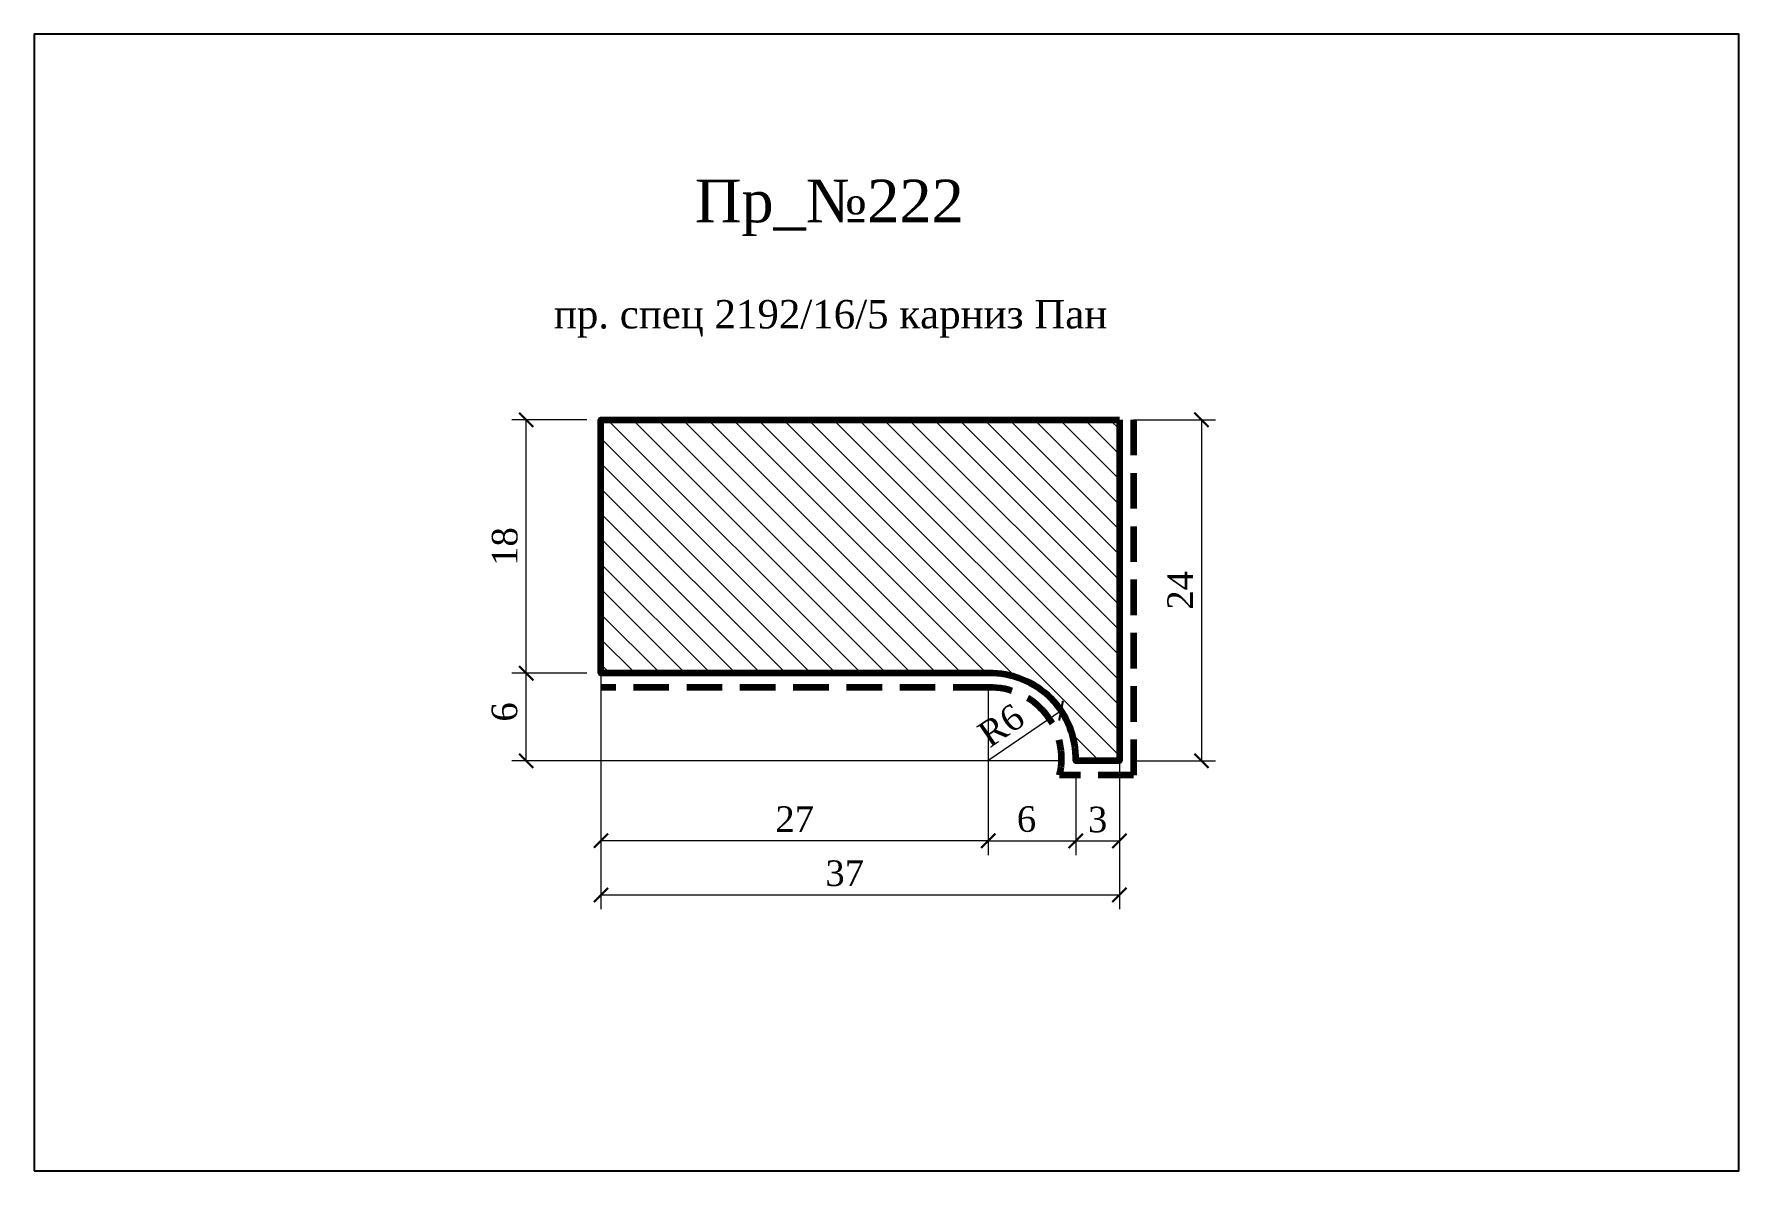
# Model space of a CAD drawing. Header units: millimetres. Extents: x 308542 to 308662, y -98116 to -98036.
import ezdxf

# ---------------------------------------------------------------- set-up
doc = ezdxf.new("R2010")
doc.units = ezdxf.units.MM
doc.header["$MEASUREMENT"] = 0
doc.linetypes.add('HIDDEN', pattern=[0.375, 0.25, -0.125])
doc.layers.add('Outside panel', color=7, linetype='Continuous', lineweight=18, true_color=0x7f5e57)
doc.layers.add('линия 50', color=1, linetype='Continuous', lineweight=140)
doc.layers.add('размеры в модели', color=7, linetype='Continuous')
doc.styles.add('ELECT', font='times.ttf')
doc.styles.get("Standard").update_dxf_attribs({"font": 'times.ttf'})
doc.dimstyles.new('M_1', dxfattribs={"dimtxt": 1.8, "dimasz": 1, "dimexe": 1, "dimexo": 1, "dimgap": 0.6, "dimtad": 1, "dimdec": 0, "dimdsep": 46, "dimtxsty": 'Standard', "dimblk": 'ARCHTICK', "dimcen": -5, "dimclrd": 7, "dimclre": 7, "dimclrt": 7, "dimadec": 0, "dimazin": 0, "dimtfac": 1, "dimtdec": 0, "dimtmove": 0, "dimatfit": 3, "dimfxl": 1, "dimtolj": 1, "dimtzin": 0, "dimlwd": 5, "dimlwe": 5, "dimarcsym": 0})

# ---------------------------------------------------------------- blocks, each defined once
blk = doc.blocks.new('_ArchTick')
at = {"color": 0, "linetype": 'ByBlock', "const_width": 0.15}
blk.add_lwpolyline([(-0.5, -0.5), (0.5, 0.5)], dxfattribs=at)
blk = doc.blocks.new('*D8')
at = {"layer": 'Defpoints', "color": 0, "ltscale": 1000, "transparency": 16777216}
for p in [(308576.48, -98081.08), (308581.74, -98081.08), (308615.17, -98087.24)]:
    blk.add_point(p, dxfattribs=at)
at = {"layer": 'размеры в модели', "color": 7, "lineweight": 5, "ltscale": 1000, "transparency": 16777216}
for p, q in [((308580.74, -98081.08), (308575.48, -98081.08)), ((308576.48, -98087.24), (308576.48, -98081.08)), ((308614.17, -98087.24), (308575.48, -98087.24))]:
    blk.add_line(p, q, dxfattribs=at)
for p, rotation in [((308576.48, -98081.08), 90), ((308576.48, -98087.24), 270)]:
    blk.add_blockref('_ArchTick', p, dxfattribs=dict(at, rotation=rotation))
at = {"layer": 'размеры в модели', "color": 7, "ltscale": 1000, "transparency": 16777216, "insert": (308574.96, -98083.8), "char_height": 1.8, "attachment_point": 5, "rotation": 90}
blk.add_mtext('\\A1;6', dxfattribs=at)
blk = doc.blocks.new('*D7')
at = {"layer": 'Defpoints', "color": 0, "ltscale": 1000, "transparency": 16777216}
for p in [(308614.13, -98083.71), (308609.17, -98087.08)]:
    blk.add_point(p, dxfattribs=at)
at = {"layer": 'размеры в модели', "color": 7, "lineweight": 5, "ltscale": 1000, "transparency": 16777216}
blk.add_line((308609.04, -98087.17), (308614.13, -98083.71), dxfattribs=at)
at = {"layer": 'размеры в модели', "color": 7, "lineweight": 5, "ltscale": 1000, "transparency": 16777216, "rotation": 34.15775050529637}
blk.add_blockref('_ArchTick', (308614.13, -98083.71), dxfattribs=at)
at = {"layer": 'размеры в модели', "color": 7, "ltscale": 1000, "transparency": 16777216, "insert": (308609.91, -98084.75), "char_height": 1.8, "attachment_point": 5, "rotation": 34.1578}
blk.add_mtext('\\A1;R6', dxfattribs=at)
blk = doc.blocks.new('*D6')
at = {"layer": 'Defpoints', "color": 0, "ltscale": 1000, "transparency": 16777216}
for p in [(308609.01, -98081.08), (308615.17, -98087.24), (308615.17, -98092.87)]:
    blk.add_point(p, dxfattribs=at)
at = {"layer": 'размеры в модели', "color": 7, "lineweight": 5, "ltscale": 1000, "transparency": 16777216}
for p, q in [((308609.01, -98082.08), (308609.01, -98093.87)), ((308615.17, -98088.24), (308615.17, -98093.87)), ((308609.01, -98092.87), (308615.17, -98092.87))]:
    blk.add_line(p, q, dxfattribs=at)
at = {"layer": 'размеры в модели', "color": 7, "lineweight": 5, "ltscale": 1000, "transparency": 16777216, "rotation": 180}
blk.add_blockref('_ArchTick', (308609.01, -98092.87), dxfattribs=at)
at = {"layer": 'размеры в модели', "color": 7, "lineweight": 5, "ltscale": 1000, "transparency": 16777216}
blk.add_blockref('_ArchTick', (308615.17, -98092.87), dxfattribs=at)
at = {"layer": 'размеры в модели', "color": 7, "ltscale": 1000, "transparency": 16777216, "insert": (308611.7, -98091.35), "char_height": 1.8, "attachment_point": 5}
blk.add_mtext('\\A1;6', dxfattribs=at)
blk = doc.blocks.new('*D5')
at = {"layer": 'Defpoints', "color": 0, "ltscale": 1000, "transparency": 16777216}
for p in [(308618.24, -98063.24), (308581.74, -98068.23), (308618.24, -98096.68)]:
    blk.add_point(p, dxfattribs=at)
at = {"layer": 'размеры в модели', "color": 7, "lineweight": 5, "ltscale": 1000, "transparency": 16777216}
for p, q in [((308618.24, -98064.24), (308618.24, -98097.68)), ((308581.74, -98069.23), (308581.74, -98097.68)), ((308581.74, -98096.68), (308618.24, -98096.68))]:
    blk.add_line(p, q, dxfattribs=at)
at = {"layer": 'размеры в модели', "color": 7, "lineweight": 5, "ltscale": 1000, "transparency": 16777216, "rotation": 180}
blk.add_blockref('_ArchTick', (308581.74, -98096.68), dxfattribs=at)
at = {"layer": 'размеры в модели', "color": 7, "lineweight": 5, "ltscale": 1000, "transparency": 16777216}
blk.add_blockref('_ArchTick', (308618.24, -98096.68), dxfattribs=at)
at = {"layer": 'размеры в модели', "color": 7, "ltscale": 1000, "transparency": 16777216, "insert": (308598.9, -98095.16), "char_height": 1.8, "attachment_point": 5}
blk.add_mtext('\\A1;37', dxfattribs=at)
blk = doc.blocks.new('*D3')
at = {"layer": 'Defpoints', "color": 0, "ltscale": 1000, "transparency": 16777216}
for p in [(308581.74, -98081.08), (308609.01, -98081.08), (308581.74, -98092.86)]:
    blk.add_point(p, dxfattribs=at)
at = {"layer": 'размеры в модели', "color": 7, "lineweight": 5, "ltscale": 1000, "transparency": 16777216}
for p, q in [((308581.74, -98082.08), (308581.74, -98093.86)), ((308609.01, -98082.08), (308609.01, -98093.86)), ((308609.01, -98092.86), (308581.74, -98092.86))]:
    blk.add_line(p, q, dxfattribs=at)
at = {"layer": 'размеры в модели', "color": 7, "lineweight": 5, "ltscale": 1000, "transparency": 16777216, "rotation": 180}
blk.add_blockref('_ArchTick', (308581.74, -98092.86), dxfattribs=at)
at = {"layer": 'размеры в модели', "color": 7, "lineweight": 5, "ltscale": 1000, "transparency": 16777216}
blk.add_blockref('_ArchTick', (308609.01, -98092.86), dxfattribs=at)
at = {"layer": 'размеры в модели', "color": 7, "ltscale": 1000, "transparency": 16777216, "insert": (308595.38, -98091.34), "char_height": 1.8, "attachment_point": 5}
blk.add_mtext('\\A1;27', dxfattribs=at)
blk = doc.blocks.new('*D1')
at = {"layer": 'Defpoints', "color": 0, "ltscale": 1000, "transparency": 16777216}
for p in [(308618.24, -98063.24), (308618.24, -98087.24), (308624.01, -98087.24)]:
    blk.add_point(p, dxfattribs=at)
at = {"layer": 'размеры в модели', "color": 7, "lineweight": 5, "ltscale": 1000, "transparency": 16777216}
for p, q in [((308619.24, -98063.24), (308625.01, -98063.24)), ((308624.01, -98063.24), (308624.01, -98087.24)), ((308619.24, -98087.24), (308625.01, -98087.24))]:
    blk.add_line(p, q, dxfattribs=at)
for p, rotation in [((308624.01, -98063.24), 90), ((308624.01, -98087.24), 270)]:
    blk.add_blockref('_ArchTick', p, dxfattribs=dict(at, rotation=rotation))
at = {"layer": 'размеры в модели', "color": 7, "ltscale": 1000, "transparency": 16777216, "insert": (308622.51, -98075.24), "char_height": 1.8, "attachment_point": 5, "rotation": 90}
blk.add_mtext('\\A1;24', dxfattribs=at)

msp = doc.modelspace()

# ---------------------------------------------------------------- hatches: boundary and pattern name
at = {"layer": 'Outside panel', "ltscale": 1000}
h = msp.add_hatch(dxfattribs=at)
h.set_pattern_fill('ANSI31', color=256, scale=10, angle=90)
h.set_pattern_definition([(135, (-3327.1421, 1139.555), (-0.8838834765, -0.8838834765), [])])
h.paths.add_polyline_path([(308618.24, -98063.24), (308581.74, -98063.24), (308581.74, -98081.08), (308609.01, -98081.08, -0.429516), (308615.17, -98087.24), (308618.24, -98087.24)])

# ---------------------------------------------------------------- linework, layer by layer
at = {"color": 6, "ltscale": 1000}
msp.add_lwpolyline([(308541.84, -98116.1), (308661.84, -98116.1), (308661.84, -98036.1), (308541.84, -98036.1)], close=True, dxfattribs=at)
at = {"layer": 'линия 50', "color": 1, "linetype": 'HIDDEN', "ltscale": 10, "true_color": 0xff0909}
msp.add_lwpolyline([(308619.24, -98063.24), (308619.24, -98088.24), (308614.03, -98088.24, 0.493128), (308609.03, -98082.08), (308581.74, -98082.08)], format="xyb", dxfattribs=at)
at = {"layer": 'линия 50', "color": 7}
msp.add_lwpolyline([(308618.24, -98063.24), (308618.24, -98087.24), (308615.17, -98087.24, 0.429516), (308609.01, -98081.08), (308581.74, -98081.08), (308581.74, -98063.24)], format="xyb", close=True, dxfattribs=at)

# ---------------------------------------------------------------- texts
at = {"color": 5, "ltscale": 1000, "style": 'ELECT'}
msp.add_text('Пр_№222', height=3, dxfattribs=at).set_placement((308588.36, -98049.34))
at = {"color": 7, "ltscale": 1000, "style": 'ELECT'}
msp.add_text('пр. спец 2192/16/5 карниз Пан', height=2, dxfattribs=at).set_placement((308578.43, -98056.81))

# ---------------------------------------------------------------- dimensions: what is measured, and where the dimension line sits
at = {"layer": 'размеры в модели', "color": 5, "ltscale": 1000}
msp.add_linear_dim(base=(308576.48, -98063.24), p1=(308581.74, -98081.08), p2=(308581.74, -98063.24), angle=90, dimstyle='M_1', dxfattribs=at).render()
dim = msp.add_linear_dim(base=(308624.01, -98087.24), p1=(308618.24, -98063.24), p2=(308618.24, -98087.24), angle=90, dimstyle='M_1', dxfattribs=at)
dim.commit()
dim.dimension.update_dxf_attribs({"geometry": '*D1', "text_midpoint": (308622.51, -98075.24)})
for base, p1, p2, picture, middle in [((308618.244, -98096.6755), (308581.7439, -98068.2304), (308618.244, -98063.2353), '*D5', (308598.8985, -98096.6755)), ((308615.17, -98092.87), (308609.01, -98081.08), (308615.17, -98087.24), '*D6', (308611.7, -98092.87))]:
    dim = msp.add_linear_dim(base=base, p1=p1, p2=p2, dimstyle='M_1', dxfattribs=at)
    dim.commit()
    dim.dimension.update_dxf_attribs({"geometry": picture, "text_midpoint": middle, "dimtype": 128})
dim = msp.add_linear_dim(base=(308576.48, -98081.08), p1=(308615.17, -98087.24), p2=(308581.74, -98081.08), angle=90, dimstyle='M_1', dxfattribs=at)
dim.commit()
dim.dimension.update_dxf_attribs({"geometry": '*D8', "text_midpoint": (308576.48, -98083.8), "dimtype": 128})
dim = msp.add_linear_dim(base=(308581.74, -98092.86), p1=(308609.01, -98081.08), p2=(308581.74, -98081.08), dimstyle='M_1', dxfattribs=at)
dim.commit()
dim.dimension.update_dxf_attribs({"geometry": '*D3', "text_midpoint": (308595.38, -98091.34)})
dim = msp.add_radius_dim(center=(308609.17, -98087.08), mpoint=(308614.13, -98083.71), dimstyle='M_1', dxfattribs=at)
dim.commit()
dim.dimension.update_dxf_attribs({"geometry": '*D7', "text_midpoint": (308610.76, -98086), "dimtype": 132})
msp.add_linear_dim(base=(308618.24, -98092.88), p1=(308615.17, -98087.24), p2=(308618.24, -98087.24), dimstyle='M_1', dxfattribs=at).render()

doc.saveas('drawing.dxf')
